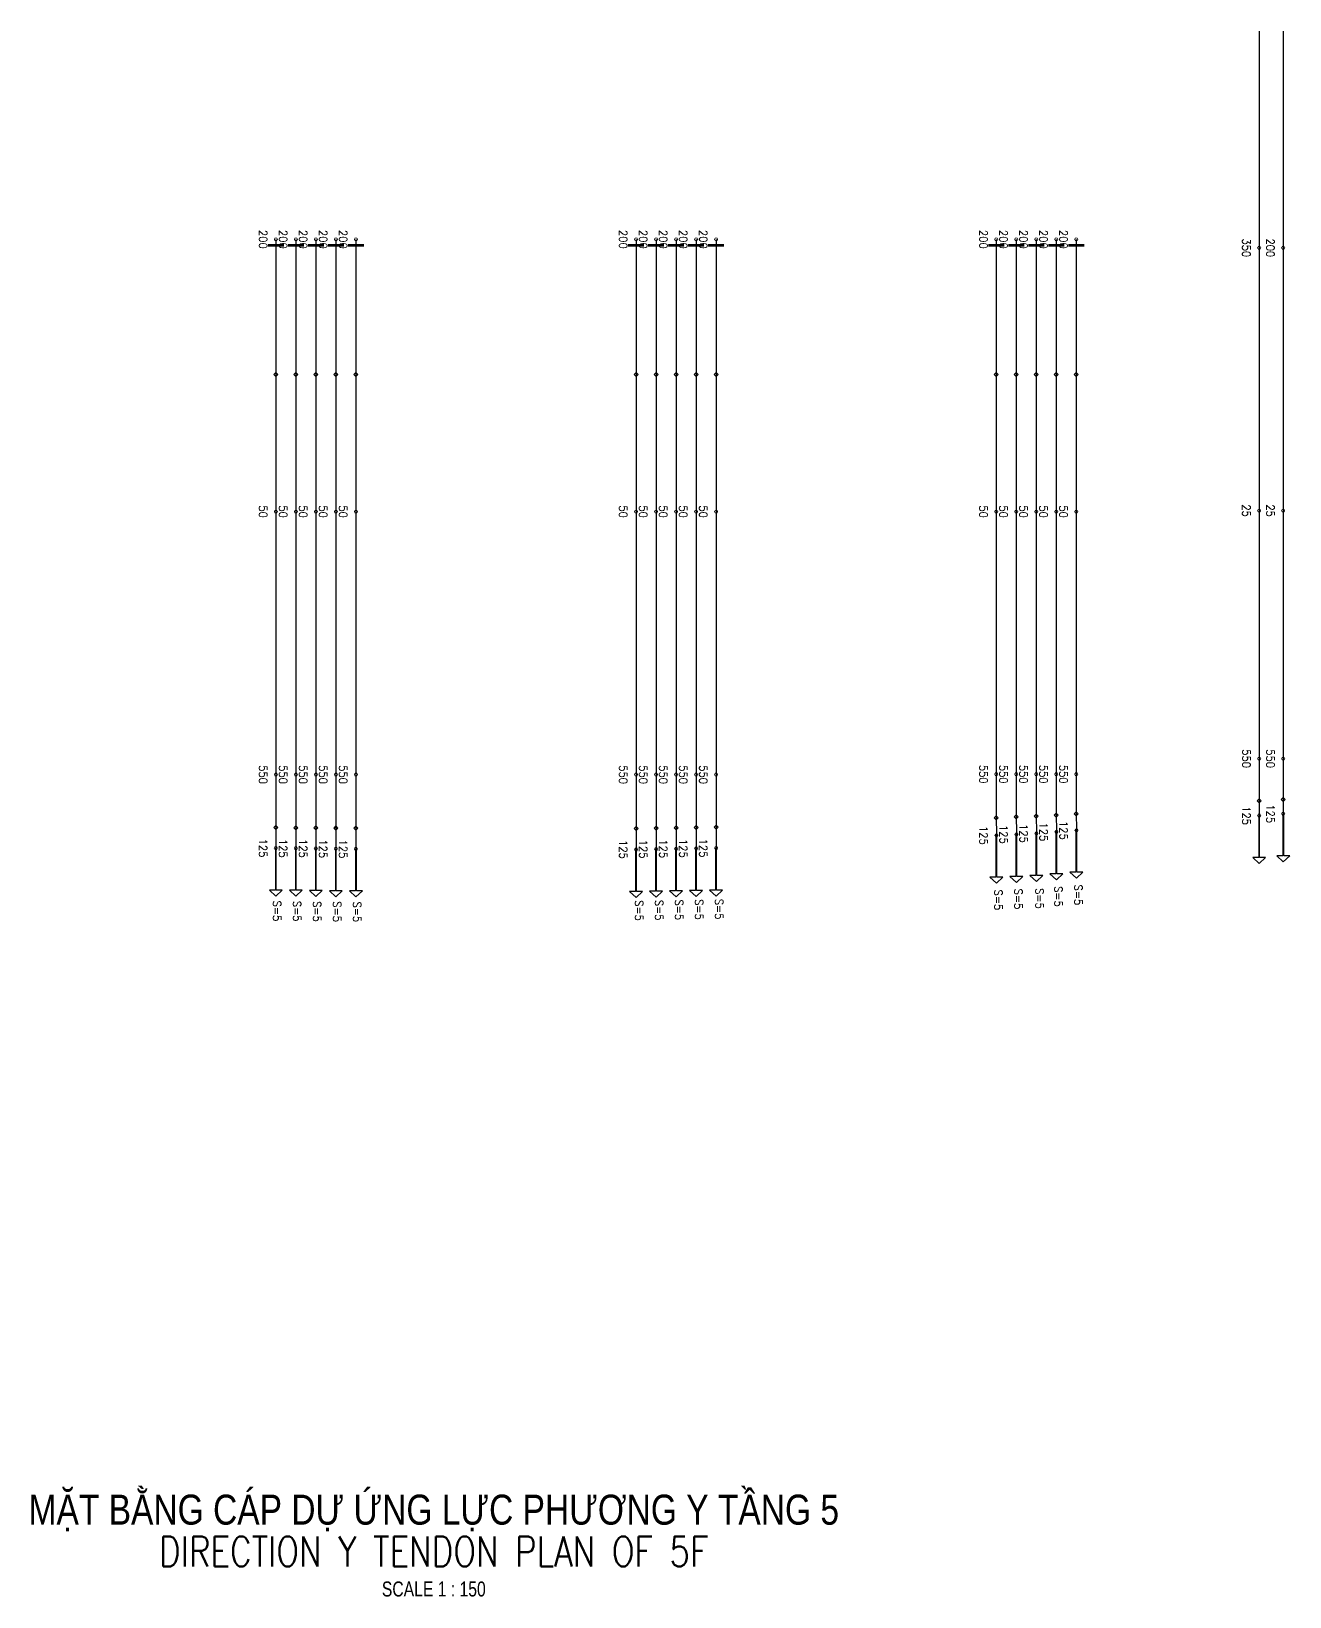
# Model space of a CAD drawing. Header units: millimetres. Extents: x -109376 to 505271, y -20580 to 113678.
# Drawn here: x 434940 to 466385, y 18374 to 57500 of the extents above; entities that cross this region are included whole.
import ezdxf
from ezdxf.enums import TextEntityAlignment as Align

# ---------------------------------------------------------------- set-up
doc = ezdxf.new("R2010")
doc.units = ezdxf.units.MM
doc.layers.add('Current_plane_Tendon', color=7, linetype='Continuous', true_color=0xab0000)
for name, color, linetype, lineweight in [('NDC_S_ANNO', 7, 'Continuous', 20), ('NDC_S_ENG TITLE', 3, 'Continuous', 20), ('NDC_S_TEXT SYMBOL', 7, 'Continuous', 20), ('NDC_S_VN TITLE', 6, 'Continuous', 35)]:
    doc.layers.add(name, color=color, linetype=linetype, lineweight=lineweight)
doc.styles.add('NDC_ANNO', font='', dxfattribs={"width": 0.8})
doc.styles.add('NDC_EN TXT', font='romans.shx', dxfattribs={"width": 0.8})
doc.styles.add('NDC_VIE TXT', font='arial.ttf', dxfattribs={"width": 0.8})
doc.styles.get("Standard").update_dxf_attribs({"font": 'arial.ttf'})
doc.styles.get('NDC_ANNO').set_extended_font_data('Dotum')

# ---------------------------------------------------------------- blocks, each defined once
blk = doc.blocks.new('Drawing name_symbol')
at = {"layer": 'NDC_S_ENG TITLE', "style": 'NDC_EN TXT', "width": 0.8}
blk.add_attdef('SECTDET1', text='', height=5, dxfattribs=at).set_placement((0, 1.01), align=Align.CENTER)
at = {"layer": 'NDC_S_TEXT SYMBOL', "lineweight": 25, "style": 'NDC_ANNO', "width": 0.8}
blk.add_attdef('SSCALE', text='', height=2.5, dxfattribs=at).set_placement((0, -4), align=Align.CENTER)
at = {"layer": 'NDC_S_VN TITLE', "style": 'NDC_VIE TXT', "width": 0.8}
blk.add_attdef('SECTDET2', text='', height=5, dxfattribs=at).set_placement((0, 7.97), align=Align.CENTER)
blk = doc.blocks.new('capY')
at = {"layer": 'Current_plane_Tendon', "color": 14, "linetype": 'Continuous', "true_color": 0xab0000, "elevation": -200}
for points in [[(18700, -24250, 60, 60, 0), (18300, -24250, 60, 60, 0)], [(19200, -24250, 60, 60, 0), (18800, -24250, 60, 60, 0)], [(19700, -24250, 60, 60, 0), (19300, -24250, 60, 60, 0)], [(20200, -24250, 60, 60, 0), (19800, -24250, 60, 60, 0)], [(20700, -24250, 60, 60, 0), (20300, -24250, 60, 60, 0)], [(27700, -24250, 60, 60, 0), (27300, -24250, 60, 60, 0)], [(28200, -24250, 60, 60, 0), (27800, -24250, 60, 60, 0)], [(28700, -24250, 60, 60, 0), (28300, -24250, 60, 60, 0)], [(29200, -24250, 60, 60, 0), (28800, -24250, 60, 60, 0)], [(29700, -24250, 60, 60, 0), (29300, -24250, 60, 60, 0)], [(36700, -24250, 60, 60, 0), (36300, -24250, 60, 60, 0)], [(37200, -24250, 60, 60, 0), (36800, -24250, 60, 60, 0)], [(37700, -24250, 60, 60, 0), (37300, -24250, 60, 60, 0)], [(38200, -24250, 60, 60, 0), (37800, -24250, 60, 60, 0)], [(38700, -24250, 60, 60, 0), (38300, -24250, 60, 60, 0)]]:
    blk.add_lwpolyline(points, format="xyseb", dxfattribs=at)
at = {"layer": 'Current_plane_Tendon', "color": 14, "linetype": 'Continuous', "true_color": 0xab0000}
for points, elevation in [([(18540, -24100, 20, 20, 0), (18520, -24065, 20, 20, 0), (18480, -24065, 20, 20, 0), (18460, -24100, 20, 20, 0), (18480, -24135, 20, 20, 0), (18520, -24135, 20, 20, 0)], -200), ([(19040, -24100, 20, 20, 0), (19020, -24065, 20, 20, 0), (18980, -24065, 20, 20, 0), (18960, -24100, 20, 20, 0), (18980, -24135, 20, 20, 0), (19020, -24135, 20, 20, 0)], -200), ([(19540, -24100, 20, 20, 0), (19520, -24065, 20, 20, 0), (19480, -24065, 20, 20, 0), (19460, -24100, 20, 20, 0), (19480, -24135, 20, 20, 0), (19520, -24135, 20, 20, 0)], -200), ([(20040, -24100, 20, 20, 0), (20020, -24065, 20, 20, 0), (19980, -24065, 20, 20, 0), (19960, -24100, 20, 20, 0), (19980, -24135, 20, 20, 0), (20020, -24135, 20, 20, 0)], -200), ([(20540, -24100, 20, 20, 0), (20520, -24065, 20, 20, 0), (20480, -24065, 20, 20, 0), (20460, -24100, 20, 20, 0), (20480, -24135, 20, 20, 0), (20520, -24135, 20, 20, 0)], -200), ([(27540, -24100, 20, 20, 0), (27520, -24065, 20, 20, 0), (27480, -24065, 20, 20, 0), (27460, -24100, 20, 20, 0), (27480, -24135, 20, 20, 0), (27520, -24135, 20, 20, 0)], -200), ([(28040, -24100, 20, 20, 0), (28020, -24065, 20, 20, 0), (27980, -24065, 20, 20, 0), (27960, -24100, 20, 20, 0), (27980, -24135, 20, 20, 0), (28020, -24135, 20, 20, 0)], -200), ([(28540, -24100, 20, 20, 0), (28520, -24065, 20, 20, 0), (28480, -24065, 20, 20, 0), (28460, -24100, 20, 20, 0), (28480, -24135, 20, 20, 0), (28520, -24135, 20, 20, 0)], -200), ([(29040, -24100, 20, 20, 0), (29020, -24065, 20, 20, 0), (28980, -24065, 20, 20, 0), (28960, -24100, 20, 20, 0), (28980, -24135, 20, 20, 0), (29020, -24135, 20, 20, 0)], -200), ([(29540, -24100, 20, 20, 0), (29520, -24065, 20, 20, 0), (29480, -24065, 20, 20, 0), (29460, -24100, 20, 20, 0), (29480, -24135, 20, 20, 0), (29520, -24135, 20, 20, 0)], -200), ([(36540, -24100, 20, 20, 0), (36520, -24065, 20, 20, 0), (36480, -24065, 20, 20, 0), (36460, -24100, 20, 20, 0), (36480, -24135, 20, 20, 0), (36520, -24135, 20, 20, 0)], -200), ([(37040, -24100, 20, 20, 0), (37020, -24065, 20, 20, 0), (36980, -24065, 20, 20, 0), (36960, -24100, 20, 20, 0), (36980, -24135, 20, 20, 0), (37020, -24135, 20, 20, 0)], -200), ([(37540, -24100, 20, 20, 0), (37520, -24065, 20, 20, 0), (37480, -24065, 20, 20, 0), (37460, -24100, 20, 20, 0), (37480, -24135, 20, 20, 0), (37520, -24135, 20, 20, 0)], -200), ([(38040, -24100, 20, 20, 0), (38020, -24065, 20, 20, 0), (37980, -24065, 20, 20, 0), (37960, -24100, 20, 20, 0), (37980, -24135, 20, 20, 0), (38020, -24135, 20, 20, 0)], -200), ([(38540, -24100, 20, 20, 0), (38520, -24065, 20, 20, 0), (38480, -24065, 20, 20, 0), (38460, -24100, 20, 20, 0), (38480, -24135, 20, 20, 0), (38520, -24135, 20, 20, 0)], -200), ([(43110, -24312, 20, 20, 0), (43090, -24278, 20, 20, 0), (43050, -24278, 20, 20, 0), (43030, -24312, 20, 20, 0), (43050, -24347, 20, 20, 0), (43090, -24347, 20, 20, 0)], -50), ([(43710, -24312, 20, 20, 0), (43690, -24278, 20, 20, 0), (43650, -24278, 20, 20, 0), (43630, -24312, 20, 20, 0), (43650, -24347, 20, 20, 0), (43690, -24347, 20, 20, 0)], -50), ([(18540, -30906, 20, 20, 0), (18520, -30871, 20, 20, 0), (18480, -30871, 20, 20, 0), (18460, -30906, 20, 20, 0), (18480, -30940, 20, 20, 0), (18520, -30940, 20, 20, 0)], -350), ([(19040, -30906, 20, 20, 0), (19020, -30871, 20, 20, 0), (18980, -30871, 20, 20, 0), (18960, -30906, 20, 20, 0), (18980, -30940, 20, 20, 0), (19020, -30940, 20, 20, 0)], -350), ([(19540, -30906, 20, 20, 0), (19520, -30871, 20, 20, 0), (19480, -30871, 20, 20, 0), (19460, -30906, 20, 20, 0), (19480, -30940, 20, 20, 0), (19520, -30940, 20, 20, 0)], -350), ([(20040, -30906, 20, 20, 0), (20020, -30871, 20, 20, 0), (19980, -30871, 20, 20, 0), (19960, -30906, 20, 20, 0), (19980, -30940, 20, 20, 0), (20020, -30940, 20, 20, 0)], -350), ([(20540, -30906, 20, 20, 0), (20520, -30871, 20, 20, 0), (20480, -30871, 20, 20, 0), (20460, -30906, 20, 20, 0), (20480, -30940, 20, 20, 0), (20520, -30940, 20, 20, 0)], -350), ([(27540, -30906, 20, 20, 0), (27520, -30871, 20, 20, 0), (27480, -30871, 20, 20, 0), (27460, -30906, 20, 20, 0), (27480, -30940, 20, 20, 0), (27520, -30940, 20, 20, 0)], -350), ([(28040, -30906, 20, 20, 0), (28020, -30871, 20, 20, 0), (27980, -30871, 20, 20, 0), (27960, -30906, 20, 20, 0), (27980, -30940, 20, 20, 0), (28020, -30940, 20, 20, 0)], -350), ([(28540, -30906, 20, 20, 0), (28520, -30871, 20, 20, 0), (28480, -30871, 20, 20, 0), (28460, -30906, 20, 20, 0), (28480, -30940, 20, 20, 0), (28520, -30940, 20, 20, 0)], -350), ([(29040, -30906, 20, 20, 0), (29020, -30871, 20, 20, 0), (28980, -30871, 20, 20, 0), (28960, -30906, 20, 20, 0), (28980, -30940, 20, 20, 0), (29020, -30940, 20, 20, 0)], -350), ([(29540, -30906, 20, 20, 0), (29520, -30871, 20, 20, 0), (29480, -30871, 20, 20, 0), (29460, -30906, 20, 20, 0), (29480, -30940, 20, 20, 0), (29520, -30940, 20, 20, 0)], -350), ([(36540, -30906, 20, 20, 0), (36520, -30871, 20, 20, 0), (36480, -30871, 20, 20, 0), (36460, -30906, 20, 20, 0), (36480, -30940, 20, 20, 0), (36520, -30940, 20, 20, 0)], -350), ([(37040, -30906, 20, 20, 0), (37020, -30871, 20, 20, 0), (36980, -30871, 20, 20, 0), (36960, -30906, 20, 20, 0), (36980, -30940, 20, 20, 0), (37020, -30940, 20, 20, 0)], -350), ([(37540, -30906, 20, 20, 0), (37520, -30871, 20, 20, 0), (37480, -30871, 20, 20, 0), (37460, -30906, 20, 20, 0), (37480, -30940, 20, 20, 0), (37520, -30940, 20, 20, 0)], -350), ([(38040, -30906, 20, 20, 0), (38020, -30871, 20, 20, 0), (37980, -30871, 20, 20, 0), (37960, -30906, 20, 20, 0), (37980, -30940, 20, 20, 0), (38020, -30940, 20, 20, 0)], -350), ([(38540, -30906, 20, 20, 0), (38520, -30871, 20, 20, 0), (38480, -30871, 20, 20, 0), (38460, -30906, 20, 20, 0), (38480, -30940, 20, 20, 0), (38520, -30940, 20, 20, 0)], -350), ([(43110, -30880, 20, 20, 0), (43090, -30846, 20, 20, 0), (43050, -30846, 20, 20, 0), (43030, -30880, 20, 20, 0), (43050, -30915, 20, 20, 0), (43090, -30915, 20, 20, 0)], -225), ([(43710, -30880, 20, 20, 0), (43690, -30846, 20, 20, 0), (43650, -30846, 20, 20, 0), (43630, -30880, 20, 20, 0), (43650, -30915, 20, 20, 0), (43690, -30915, 20, 20, 0)], -225), ([(43111, -37079, 20, 20, 0), (43091, -37045, 20, 20, 0), (43051, -37045, 20, 20, 0), (43031, -37079, 20, 20, 0), (43051, -37114, 20, 20, 0), (43091, -37114, 20, 20, 0)], -16), ([(43711, -37079, 20, 20, 0), (43691, -37045, 20, 20, 0), (43651, -37045, 20, 20, 0), (43631, -37079, 20, 20, 0), (43651, -37114, 20, 20, 0), (43691, -37114, 20, 20, 0)], -16), ([(18540, -37477, 20, 20, 0), (18520, -37443, 20, 20, 0), (18480, -37443, 20, 20, 0), (18460, -37477, 20, 20, 0), (18480, -37512, 20, 20, 0), (18520, -37512, 20, 20, 0)], 75), ([(19040, -37477, 20, 20, 0), (19020, -37443, 20, 20, 0), (18980, -37443, 20, 20, 0), (18960, -37477, 20, 20, 0), (18980, -37512, 20, 20, 0), (19020, -37512, 20, 20, 0)], 75), ([(19540, -37477, 20, 20, 0), (19520, -37443, 20, 20, 0), (19480, -37443, 20, 20, 0), (19460, -37477, 20, 20, 0), (19480, -37512, 20, 20, 0), (19520, -37512, 20, 20, 0)], 75), ([(20040, -37477, 20, 20, 0), (20020, -37443, 20, 20, 0), (19980, -37443, 20, 20, 0), (19960, -37477, 20, 20, 0), (19980, -37512, 20, 20, 0), (20020, -37512, 20, 20, 0)], 75), ([(20540, -37477, 20, 20, 0), (20520, -37443, 20, 20, 0), (20480, -37443, 20, 20, 0), (20460, -37477, 20, 20, 0), (20480, -37512, 20, 20, 0), (20520, -37512, 20, 20, 0)], 75), ([(27540, -37478, 20, 20, 0), (27520, -37443, 20, 20, 0), (27480, -37443, 20, 20, 0), (27460, -37478, 20, 20, 0), (27480, -37512, 20, 20, 0), (27520, -37512, 20, 20, 0)], 75), ([(28040, -37478, 20, 20, 0), (28020, -37443, 20, 20, 0), (27980, -37443, 20, 20, 0), (27960, -37478, 20, 20, 0), (27980, -37512, 20, 20, 0), (28020, -37512, 20, 20, 0)], 75), ([(28540, -37478, 20, 20, 0), (28520, -37443, 20, 20, 0), (28480, -37443, 20, 20, 0), (28460, -37478, 20, 20, 0), (28480, -37512, 20, 20, 0), (28520, -37512, 20, 20, 0)], 75), ([(29040, -37478, 20, 20, 0), (29020, -37443, 20, 20, 0), (28980, -37443, 20, 20, 0), (28960, -37478, 20, 20, 0), (28980, -37512, 20, 20, 0), (29020, -37512, 20, 20, 0)], 75), ([(29540, -37478, 20, 20, 0), (29520, -37443, 20, 20, 0), (29480, -37443, 20, 20, 0), (29460, -37478, 20, 20, 0), (29480, -37512, 20, 20, 0), (29520, -37512, 20, 20, 0)], 75), ([(36540, -37468, 20, 20, 0), (36520, -37433, 20, 20, 0), (36480, -37433, 20, 20, 0), (36460, -37468, 20, 20, 0), (36480, -37503, 20, 20, 0), (36520, -37503, 20, 20, 0)], 75), ([(37040, -37468, 20, 20, 0), (37020, -37433, 20, 20, 0), (36980, -37433, 20, 20, 0), (36960, -37468, 20, 20, 0), (36980, -37503, 20, 20, 0), (37020, -37503, 20, 20, 0)], 75), ([(37540, -37468, 20, 20, 0), (37520, -37433, 20, 20, 0), (37480, -37433, 20, 20, 0), (37460, -37468, 20, 20, 0), (37480, -37503, 20, 20, 0), (37520, -37503, 20, 20, 0)], 75), ([(38040, -37468, 20, 20, 0), (38020, -37433, 20, 20, 0), (37980, -37433, 20, 20, 0), (37960, -37468, 20, 20, 0), (37980, -37503, 20, 20, 0), (38020, -37503, 20, 20, 0)], 75), ([(38540, -37468, 20, 20, 0), (38520, -37433, 20, 20, 0), (38480, -37433, 20, 20, 0), (38460, -37468, 20, 20, 0), (38480, -37503, 20, 20, 0), (38520, -37503, 20, 20, 0)], 75), ([(43111, -38502, 20, 20, 0), (43091, -38468, 20, 20, 0), (43051, -38468, 20, 20, 0), (43031, -38502, 20, 20, 0), (43051, -38537, 20, 20, 0), (43091, -38537, 20, 20, 0)], -91), ([(43711, -38456, 20, 20, 0), (43691, -38421, 20, 20, 0), (43651, -38421, 20, 20, 0), (43631, -38456, 20, 20, 0), (43651, -38491, 20, 20, 0), (43691, -38491, 20, 20, 0)], -91)]:
    blk.add_lwpolyline(points, format="xyseb", close=True, dxfattribs=dict(at, elevation=elevation))
for points in [[(18550, -27478), (18500, -27428), (18450, -27478), (18500, -27528), (18550, -27478)], [(19050, -27478), (19000, -27428), (18950, -27478), (19000, -27528), (19050, -27478)], [(19550, -27478), (19500, -27428), (19450, -27478), (19500, -27528), (19550, -27478)], [(20050, -27478), (20000, -27428), (19950, -27478), (20000, -27528), (20050, -27478)], [(20550, -27478), (20500, -27428), (20450, -27478), (20500, -27528), (20550, -27478)], [(27550, -27478), (27500, -27428), (27450, -27478), (27500, -27528), (27550, -27478)], [(28050, -27478), (28000, -27428), (27950, -27478), (28000, -27528), (28050, -27478)], [(28550, -27478), (28500, -27428), (28450, -27478), (28500, -27528), (28550, -27478)], [(29050, -27478), (29000, -27428), (28950, -27478), (29000, -27528), (29050, -27478)], [(29550, -27478), (29500, -27428), (29450, -27478), (29500, -27528), (29550, -27478)], [(36550, -27478), (36500, -27428), (36450, -27478), (36500, -27528), (36550, -27478)], [(37050, -27478), (37000, -27428), (36950, -27478), (37000, -27528), (37050, -27478)], [(37550, -27478), (37500, -27428), (37450, -27478), (37500, -27528), (37550, -27478)], [(38050, -27478), (38000, -27428), (37950, -27478), (38000, -27528), (38050, -27478)], [(38550, -27478), (38500, -27428), (38450, -27478), (38500, -27528), (38550, -27478)], [(36493, -38996), (36493, -40046), (36343, -40046), (36505, -40196), (36667, -40046), (36517, -40046), (36517, -38996)], [(36993, -38972), (36993, -40022), (36843, -40022), (37005, -40172), (37167, -40022), (37017, -40022), (37017, -38972)], [(37493, -38949), (37492, -39999), (37342, -39999), (37504, -40149), (37666, -39999), (37516, -39999), (37517, -38949)], [(37993, -38910), (37993, -39960), (37843, -39960), (38005, -40110), (38167, -39960), (38017, -39960), (38017, -38910)], [(38493, -38871), (38493, -39921), (38343, -39921), (38505, -40071), (38667, -39921), (38517, -39921), (38517, -38871)], [(18486, -39314), (18486, -40364), (18336, -40364), (18498, -40514), (18660, -40364), (18510, -40364), (18510, -39314)], [(18986, -39320), (18986, -40370), (18836, -40370), (18998, -40520), (19160, -40370), (19010, -40370), (19010, -39320)], [(19486, -39325), (19486, -40375), (19336, -40375), (19498, -40525), (19660, -40375), (19510, -40375), (19510, -39325)], [(19986, -39330), (19986, -40380), (19836, -40380), (19998, -40530), (20160, -40380), (20010, -40380), (20010, -39330)], [(20486, -39336), (20486, -40386), (20336, -40386), (20498, -40536), (20660, -40386), (20510, -40386), (20510, -39336)], [(27489, -39350), (27489, -40400), (27339, -40400), (27501, -40550), (27663, -40400), (27513, -40400), (27513, -39350)], [(27989, -39341), (27989, -40391), (27839, -40391), (28001, -40541), (28163, -40391), (28013, -40391), (28013, -39341)], [(28489, -39332), (28489, -40382), (28339, -40382), (28501, -40532), (28663, -40382), (28513, -40382), (28513, -39332)], [(28989, -39323), (28989, -40373), (28839, -40373), (29001, -40523), (29163, -40373), (29013, -40373), (29013, -39323)], [(29489, -39314), (29489, -40364), (29339, -40364), (29501, -40514), (29663, -40364), (29513, -40364), (29513, -39314)]]:
    blk.add_lwpolyline(points, close=True, dxfattribs=at)
for points, elevation in [([(43121, -38131), (43071, -38081), (43021, -38131), (43071, -38181), (43121, -38131)], 34), ([(43721, -38097), (43671, -38047), (43621, -38097), (43671, -38147), (43721, -38097)], 34), ([(36550, -38556), (36500, -38506), (36450, -38556), (36500, -38606), (36550, -38556)], 125), ([(37050, -38538), (37000, -38488), (36950, -38538), (37000, -38588), (37050, -38538)], 125), ([(37550, -38520), (37500, -38470), (37450, -38520), (37500, -38570), (37550, -38520)], 125), ([(38050, -38491), (38000, -38441), (37950, -38491), (38000, -38541), (38050, -38491)], 125), ([(38550, -38462), (38500, -38412), (38450, -38462), (38500, -38512), (38550, -38462)], 125), ([(43059, -38502), (43059, -39552), (42909, -39552), (43071, -39702), (43233, -39552), (43083, -39552), (43083, -38502)], -91), ([(43659, -38456), (43659, -39506), (43509, -39506), (43671, -39656), (43833, -39506), (43683, -39506), (43683, -38456)], -91), ([(18550, -38801), (18500, -38751), (18450, -38801), (18500, -38851), (18550, -38801)], 125), ([(19050, -38805), (19000, -38755), (18950, -38805), (19000, -38855), (19050, -38805)], 125), ([(19550, -38809), (19500, -38759), (19450, -38809), (19500, -38859), (19550, -38809)], 125), ([(20050, -38813), (20000, -38763), (19950, -38813), (20000, -38863), (20050, -38813)], 125), ([(20550, -38817), (20500, -38767), (20450, -38817), (20500, -38867), (20550, -38817)], 125), ([(27550, -38822), (27500, -38772), (27450, -38822), (27500, -38872), (27550, -38822)], 125), ([(28050, -38815), (28000, -38765), (27950, -38815), (28000, -38865), (28050, -38815)], 125), ([(28550, -38809), (28500, -38759), (28450, -38809), (28500, -38859), (28550, -38809)], 125), ([(29050, -38802), (29000, -38752), (28950, -38802), (29000, -38852), (29050, -38802)], 125), ([(29550, -38795), (29500, -38745), (29450, -38795), (29500, -38845), (29550, -38795)], 125)]:
    blk.add_lwpolyline(points, close=True, dxfattribs=dict(at, elevation=elevation))
for points in [[(36545, -38996, 20, 20, 0), (36525, -38962, 20, 20, 0), (36485, -38962, 20, 20, 0), (36465, -38996, 20, 20, 0), (36485, -39031, 20, 20, 0), (36525, -39031, 20, 20, 0)], [(37045, -38972, 20, 20, 0), (37025, -38938, 20, 20, 0), (36985, -38938, 20, 20, 0), (36965, -38972, 20, 20, 0), (36985, -39007, 20, 20, 0), (37025, -39007, 20, 20, 0)], [(37545, -38949, 20, 20, 0), (37525, -38914, 20, 20, 0), (37485, -38914, 20, 20, 0), (37465, -38949, 20, 20, 0), (37485, -38983, 20, 20, 0), (37525, -38983, 20, 20, 0)], [(38045, -38910, 20, 20, 0), (38025, -38875, 20, 20, 0), (37985, -38875, 20, 20, 0), (37965, -38910, 20, 20, 0), (37985, -38945, 20, 20, 0), (38025, -38945, 20, 20, 0)], [(38545, -38871, 20, 20, 0), (38525, -38837, 20, 20, 0), (38485, -38837, 20, 20, 0), (38465, -38871, 20, 20, 0), (38485, -38906, 20, 20, 0), (38525, -38906, 20, 20, 0)], [(18538, -39314, 20, 20, 0), (18518, -39280, 20, 20, 0), (18478, -39280, 20, 20, 0), (18458, -39314, 20, 20, 0), (18478, -39349, 20, 20, 0), (18518, -39349, 20, 20, 0)], [(19038, -39320, 20, 20, 0), (19018, -39285, 20, 20, 0), (18978, -39285, 20, 20, 0), (18958, -39320, 20, 20, 0), (18978, -39354, 20, 20, 0), (19018, -39354, 20, 20, 0)], [(19538, -39325, 20, 20, 0), (19518, -39290, 20, 20, 0), (19478, -39290, 20, 20, 0), (19458, -39325, 20, 20, 0), (19478, -39360, 20, 20, 0), (19518, -39360, 20, 20, 0)], [(20038, -39330, 20, 20, 0), (20018, -39296, 20, 20, 0), (19978, -39296, 20, 20, 0), (19958, -39330, 20, 20, 0), (19978, -39365, 20, 20, 0), (20018, -39365, 20, 20, 0)], [(20538, -39336, 20, 20, 0), (20518, -39301, 20, 20, 0), (20478, -39301, 20, 20, 0), (20458, -39336, 20, 20, 0), (20478, -39370, 20, 20, 0), (20518, -39370, 20, 20, 0)], [(27541, -39350, 20, 20, 0), (27521, -39316, 20, 20, 0), (27481, -39316, 20, 20, 0), (27461, -39350, 20, 20, 0), (27481, -39385, 20, 20, 0), (27521, -39385, 20, 20, 0)], [(28041, -39341, 20, 20, 0), (28021, -39307, 20, 20, 0), (27981, -39307, 20, 20, 0), (27961, -39341, 20, 20, 0), (27981, -39376, 20, 20, 0), (28021, -39376, 20, 20, 0)], [(28541, -39332, 20, 20, 0), (28521, -39298, 20, 20, 0), (28481, -39298, 20, 20, 0), (28461, -39332, 20, 20, 0), (28481, -39367, 20, 20, 0), (28521, -39367, 20, 20, 0)], [(29041, -39323, 20, 20, 0), (29021, -39289, 20, 20, 0), (28981, -39289, 20, 20, 0), (28961, -39323, 20, 20, 0), (28981, -39358, 20, 20, 0), (29021, -39358, 20, 20, 0)], [(29541, -39314, 20, 20, 0), (29521, -39279, 20, 20, 0), (29481, -39279, 20, 20, 0), (29461, -39314, 20, 20, 0), (29481, -39349, 20, 20, 0), (29521, -39349, 20, 20, 0)]]:
    blk.add_lwpolyline(points, format="xyseb", close=True, dxfattribs=at)
for points in [[(43070, -18900, -343), (43070, -19119, -341), (43070, -19861, -312), (43070, -20603, -266), (43070, -21345, -200), (43070, -22087, -134), (43070, -22829, -88), (43070, -23571, -59), (43070, -24312, -50)], [(43670, -18900, -197), (43670, -19119, -195), (43670, -19861, -181), (43670, -20603, -158), (43670, -21345, -125), (43670, -22087, -92), (43670, -22829, -69), (43670, -23571, -55), (43670, -24312, -50)], [(18500, -24100, -200), (18500, -24907, -205), (18500, -25764, -219), (18500, -26621, -242), (18500, -27478, -275), (18500, -28335, -308), (18500, -29192, -331), (18500, -30049, -345), (18500, -30906, -350), (18500, -31763, -341), (18500, -32620, -312), (18500, -33477, -266), (18500, -34334, -200), (18500, -35191, -134), (18500, -36048, -88), (18500, -36905, -59), (18500, -37762, -50)], [(19000, -24100, -200), (19000, -24907, -205), (19000, -25764, -219), (19000, -26621, -242), (19000, -27478, -275), (19000, -28335, -308), (19000, -29192, -331), (19000, -30049, -345), (19000, -30906, -350), (19000, -31763, -341), (19000, -32620, -312), (19000, -33477, -266), (19000, -34334, -200), (19000, -35191, -134), (19000, -36048, -88), (19000, -36905, -59), (19000, -37762, -50)], [(19500, -24100, -200), (19500, -24907, -205), (19500, -25764, -219), (19500, -26621, -242), (19500, -27478, -275), (19500, -28335, -308), (19500, -29192, -331), (19500, -30049, -345), (19500, -30906, -350), (19500, -31763, -341), (19500, -32620, -312), (19500, -33477, -266), (19500, -34334, -200), (19500, -35191, -134), (19500, -36048, -88), (19500, -36905, -59), (19500, -37762, -50)], [(20000, -24100, -200), (20000, -24907, -205), (20000, -25764, -219), (20000, -26621, -242), (20000, -27478, -275), (20000, -28335, -308), (20000, -29192, -331), (20000, -30049, -345), (20000, -30906, -350), (20000, -31763, -341), (20000, -32620, -312), (20000, -33477, -266), (20000, -34334, -200), (20000, -35191, -134), (20000, -36048, -88), (20000, -36905, -59), (20000, -37762, -50)], [(20500, -24100, -200), (20500, -24907, -205), (20500, -25764, -219), (20500, -26621, -242), (20500, -27478, -275), (20500, -28335, -308), (20500, -29192, -331), (20500, -30049, -345), (20500, -30906, -350), (20500, -31763, -341), (20500, -32620, -312), (20500, -33477, -266), (20500, -34334, -200), (20500, -35191, -134), (20500, -36048, -88), (20500, -36905, -59), (20500, -37762, -50)], [(27500, -24100, -200), (27500, -24907, -205), (27500, -25764, -219), (27500, -26621, -242), (27500, -27478, -275), (27500, -28335, -308), (27500, -29192, -331), (27500, -30049, -345), (27500, -30906, -350), (27500, -31763, -341), (27500, -32620, -312), (27500, -33477, -266), (27500, -34334, -200), (27500, -35191, -134), (27500, -36048, -88), (27500, -36905, -59), (27500, -37762, -50)], [(28000, -24100, -200), (28000, -24907, -205), (28000, -25764, -219), (28000, -26621, -242), (28000, -27478, -275), (28000, -28335, -308), (28000, -29192, -331), (28000, -30049, -345), (28000, -30906, -350), (28000, -31763, -341), (28000, -32620, -312), (28000, -33477, -266), (28000, -34334, -200), (28000, -35191, -134), (28000, -36048, -88), (28000, -36905, -59), (28000, -37762, -50)], [(28500, -24100, -200), (28500, -24907, -205), (28500, -25764, -219), (28500, -26621, -242), (28500, -27478, -275), (28500, -28335, -308), (28500, -29192, -331), (28500, -30049, -345), (28500, -30906, -350), (28500, -31763, -341), (28500, -32620, -312), (28500, -33477, -266), (28500, -34334, -200), (28500, -35191, -134), (28500, -36048, -88), (28500, -36905, -59), (28500, -37762, -50)], [(29000, -24100, -200), (29000, -24907, -205), (29000, -25764, -219), (29000, -26621, -242), (29000, -27478, -275), (29000, -28335, -308), (29000, -29192, -331), (29000, -30049, -345), (29000, -30906, -350), (29000, -31763, -341), (29000, -32620, -312), (29000, -33477, -266), (29000, -34334, -200), (29000, -35191, -134), (29000, -36048, -88), (29000, -36905, -59), (29000, -37762, -50)], [(29500, -24100, -200), (29500, -24907, -205), (29500, -25764, -219), (29500, -26621, -242), (29500, -27478, -275), (29500, -28335, -308), (29500, -29192, -331), (29500, -30049, -345), (29500, -30906, -350), (29500, -31763, -341), (29500, -32620, -312), (29500, -33477, -266), (29500, -34334, -200), (29500, -35191, -134), (29500, -36048, -88), (29500, -36905, -59), (29500, -37762, -50)], [(36500, -24100, -200), (36500, -24907, -205), (36500, -25764, -219), (36500, -26621, -242), (36500, -27478, -275), (36500, -28335, -308), (36500, -29192, -331), (36500, -30049, -345), (36500, -30906, -350), (36500, -31763, -341), (36500, -32620, -312), (36500, -33477, -266), (36500, -34334, -200), (36500, -35191, -134), (36500, -36048, -88), (36500, -36905, -59), (36500, -37762, -50)], [(37000, -24100, -200), (37000, -24907, -205), (37000, -25764, -219), (37000, -26621, -242), (37000, -27478, -275), (37000, -28335, -308), (37000, -29192, -331), (37000, -30049, -345), (37000, -30906, -350), (37000, -31763, -341), (37000, -32620, -312), (37000, -33477, -266), (37000, -34334, -200), (37000, -35191, -134), (37000, -36048, -88), (37000, -36905, -59), (37000, -37762, -50)], [(37500, -24100, -200), (37500, -24907, -205), (37500, -25764, -219), (37500, -26621, -242), (37500, -27478, -275), (37500, -28335, -308), (37500, -29192, -331), (37500, -30049, -345), (37500, -30906, -350), (37500, -31763, -341), (37500, -32620, -312), (37500, -33477, -266), (37500, -34334, -200), (37500, -35191, -134), (37500, -36048, -88), (37500, -36905, -59), (37500, -37762, -50)], [(38000, -24100, -200), (38000, -24907, -205), (38000, -25764, -219), (38000, -26621, -242), (38000, -27478, -275), (38000, -28335, -308), (38000, -29192, -331), (38000, -30049, -345), (38000, -30906, -350), (38000, -31763, -341), (38000, -32620, -312), (38000, -33477, -266), (38000, -34334, -200), (38000, -35191, -134), (38000, -36048, -88), (38000, -36905, -59), (38000, -37762, -50)], [(38500, -24100, -200), (38500, -24907, -205), (38500, -25764, -219), (38500, -26621, -242), (38500, -27478, -275), (38500, -28335, -308), (38500, -29192, -331), (38500, -30049, -345), (38500, -30906, -350), (38500, -31763, -341), (38500, -32620, -312), (38500, -33477, -266), (38500, -34334, -200), (38500, -35191, -134), (38500, -36048, -88), (38500, -36905, -59), (38500, -37762, -50)], [(43070, -24312, -50), (43070, -25133, -55), (43070, -25954, -72), (43070, -26775, -99), (43070, -27596, -138), (43070, -28417, -176), (43070, -29238, -203), (43070, -30059, -220), (43070, -30880, -225), (43070, -31701, -220), (43070, -32522, -203), (43070, -33343, -176), (43070, -34164, -138), (43070, -34985, -99), (43070, -35806, -72), (43070, -36627, -55), (43070, -37448, -50)], [(43670, -24312, -50), (43670, -25133, -55), (43670, -25954, -72), (43670, -26775, -99), (43670, -27596, -138), (43670, -28417, -176), (43670, -29238, -203), (43670, -30059, -220), (43670, -30880, -225), (43670, -31701, -220), (43670, -32522, -203), (43670, -33343, -176), (43670, -34164, -138), (43670, -34985, -99), (43670, -35806, -72), (43670, -36627, -55), (43670, -37448, -50)], [(43070, -37079, -16), (43070, -37207, -16), (43070, -37334, -18), (43070, -37462, -21), (43071, -37589, -26), (43071, -37717, -31), (43071, -37845, -38), (43071, -37972, -46), (43071, -38100, -55), (43071, -38227, -66), (43071, -38375, 13), (43071, -38502, 0)], [(43670, -37079, -16), (43670, -37203, -16), (43670, -37326, -18), (43670, -37449, -21), (43671, -37573, -26), (43671, -37696, -31), (43671, -37819, -38), (43671, -37942, -46), (43671, -38066, -55), (43671, -38189, -66), (43671, -38333, 13), (43671, -38456, 0)], [(18500, -37477, 75), (18500, -37638, 74), (18500, -37798, 73), (18500, -37959, 69), (18500, -38119, 65), (18500, -38279, 60), (18500, -38440, 53), (18500, -38600, 45), (18500, -38761, 35), (18500, -38921, 25), (18498, -39154, 13), (18498, -39314, 0)], [(19000, -37477, 75), (19000, -37638, 74), (19000, -37799, 73), (19000, -37960, 69), (19000, -38121, 65), (19000, -38282, 60), (19000, -38443, 53), (19000, -38604, 45), (19000, -38764, 35), (19000, -38925, 25), (18998, -39159, 13), (18998, -39320, 0)], [(19500, -37477, 75), (19500, -37655, 74), (19500, -37832, 72), (19500, -38010, 68), (19500, -38187, 63), (19500, -38365, 56), (19500, -38542, 48), (19500, -38720, 38), (19500, -38897, 27), (19498, -39148, 14), (19498, -39325, 0)], [(20000, -37477, 75), (20000, -37639, 74), (20000, -37801, 73), (20000, -37963, 69), (20000, -38125, 65), (20000, -38287, 60), (20000, -38448, 53), (20000, -38610, 45), (20000, -38772, 35), (20000, -38934, 25), (19998, -39168, 13), (19998, -39330, 0)], [(20500, -37477, 75), (20500, -37640, 74), (20500, -37802, 73), (20500, -37964, 69), (20500, -38127, 65), (20500, -38289, 60), (20500, -38451, 53), (20500, -38614, 45), (20500, -38776, 35), (20500, -38938, 25), (20498, -39173, 13), (20498, -39336, 0)], [(27500, -37478, 75), (27500, -37641, 74), (27500, -37804, 73), (27500, -37967, 69), (27500, -38130, 65), (27500, -38293, 60), (27500, -38456, 53), (27500, -38619, 45), (27500, -38782, 35), (27500, -38945, 25), (27501, -39187, 13), (27501, -39350, 0)], [(28000, -37478, 75), (28000, -37656, 74), (28000, -37834, 72), (28000, -38013, 68), (28000, -38191, 63), (28000, -38369, 56), (28000, -38548, 48), (28000, -38726, 38), (28000, -38905, 27), (28001, -39163, 14), (28001, -39341, 0)], [(28500, -37478, 75), (28500, -37655, 74), (28500, -37832, 72), (28500, -38010, 68), (28500, -38187, 63), (28500, -38365, 56), (28500, -38542, 48), (28500, -38720, 38), (28500, -38897, 27), (28501, -39155, 14), (28501, -39332, 0)], [(29000, -37478, 75), (29000, -37638, 74), (29000, -37799, 73), (29000, -37959, 69), (29000, -38120, 65), (29000, -38280, 60), (29000, -38441, 53), (29000, -38601, 45), (29000, -38762, 35), (29000, -38922, 25), (29001, -39163, 13), (29001, -39323, 0)], [(29500, -37478, 75), (29500, -37653, 74), (29500, -37829, 72), (29500, -38005, 68), (29500, -38180, 63), (29500, -38356, 56), (29500, -38532, 48), (29500, -38707, 38), (29500, -38883, 27), (29500, -39059, 14), (29501, -39314, 0)], [(36500, -37468, 75), (36500, -37600, 74), (36500, -37732, 73), (36500, -37864, 69), (36500, -37996, 65), (36500, -38127, 60), (36500, -38259, 53), (36500, -38391, 45), (36500, -38523, 35), (36500, -38655, 25), (36505, -38864, 13), (36505, -38996, 0)], [(37000, -37468, 75), (37000, -37611, 74), (37000, -37753, 72), (37000, -37896, 68), (37000, -38039, 63), (37000, -38181, 56), (37000, -38324, 48), (37000, -38467, 38), (37000, -38609, 27), (37005, -38830, 14), (37005, -38972, 0)], [(37500, -37468, 75), (37500, -37596, 74), (37500, -37723, 73), (37500, -37851, 69), (37500, -37978, 65), (37500, -38106, 60), (37500, -38233, 53), (37500, -38361, 45), (37500, -38488, 35), (37500, -38616, 25), (37505, -38821, 13), (37505, -38949, 0)], [(38000, -37468, 75), (38000, -37592, 74), (38000, -37716, 73), (38000, -37840, 69), (38000, -37964, 65), (38000, -38088, 60), (38000, -38212, 53), (38000, -38336, 45), (38000, -38460, 35), (38000, -38584, 25), (38005, -38786, 13), (38005, -38910, 0)], [(38500, -37468, 75), (38500, -37589, 74), (38500, -37709, 73), (38500, -37830, 69), (38500, -37950, 65), (38500, -38071, 60), (38500, -38191, 53), (38500, -38312, 45), (38500, -38432, 35), (38500, -38553, 25), (38505, -38751, 13), (38505, -38871, 0)]]:
    blk.add_polyline3d(points, dxfattribs=at)
at = {"layer": 'Current_plane_Tendon', "color": 14, "linetype": 'Continuous', "true_color": 0xab0000, "char_height": 200, "attachment_point": 5}
for s, insert, rotation in [('\\FSTANDARD.shx;200', (18180, -24100, -200), 270), ('\\FSTANDARD.shx;200', (18680, -24100, -200), 270), ('\\FSTANDARD.shx;200', (19180, -24100, -200), 270), ('\\FSTANDARD.shx;200', (19680, -24100, -200), 270), ('\\FSTANDARD.shx;200', (20180, -24100, -200), 270), ('\\FSTANDARD.shx;200', (27180, -24100, -200), 270), ('\\FSTANDARD.shx;200', (27680, -24100, -200), 270), ('\\FSTANDARD.shx;200', (28180, -24100, -200), 270), ('\\FSTANDARD.shx;200', (28680, -24100, -200), 270), ('\\FSTANDARD.shx;200', (29180, -24100, -200), 270), ('\\FSTANDARD.shx;200', (36180, -24100, -200), 270), ('\\FSTANDARD.shx;200', (36680, -24100, -200), 270), ('\\FSTANDARD.shx;200', (37180, -24100, -200), 270), ('\\FSTANDARD.shx;200', (37680, -24100, -200), 270), ('\\FSTANDARD.shx;200', (38180, -24100, -200), 270), ('\\FSTANDARD.shx;350', (42750, -24312, -50), 270.0002), ('\\FSTANDARD.shx;200', (43350, -24312, -50), 270.0002), ('\\FSTANDARD.shx;50', (18180, -30906, -350), 270), ('\\FSTANDARD.shx;50', (18680, -30906, -350), 270), ('\\FSTANDARD.shx;50', (19180, -30906, -350), 270), ('\\FSTANDARD.shx;50', (19680, -30906, -350), 270), ('\\FSTANDARD.shx;50', (20180, -30906, -350), 270), ('\\FSTANDARD.shx;50', (27180, -30906, -350), 270), ('\\FSTANDARD.shx;50', (27680, -30906, -350), 270), ('\\FSTANDARD.shx;50', (28180, -30906, -350), 270), ('\\FSTANDARD.shx;50', (28680, -30906, -350), 270), ('\\FSTANDARD.shx;50', (29180, -30906, -350), 270), ('\\FSTANDARD.shx;50', (36180, -30906, -350), 270), ('\\FSTANDARD.shx;50', (36680, -30906, -350), 270), ('\\FSTANDARD.shx;50', (37180, -30906, -350), 270), ('\\FSTANDARD.shx;50', (37680, -30906, -350), 270), ('\\FSTANDARD.shx;50', (38180, -30906, -350), 270), ('\\FSTANDARD.shx;25', (42750, -30880, -225), 270.0002), ('\\FSTANDARD.shx;25', (43350, -30880, -225), 270.0002), ('\\FSTANDARD.shx;550', (42751, -37079, -16), 270.0014), ('\\FSTANDARD.shx;550', (43351, -37079, -16), 270.0014), ('\\FSTANDARD.shx;550', (18180, -37477, 75), 270), ('\\FSTANDARD.shx;550', (18680, -37477, 75), 270), ('\\FSTANDARD.shx;550', (19180, -37477, 75), 270), ('\\FSTANDARD.shx;550', (19680, -37477, 75), 270), ('\\FSTANDARD.shx;550', (20180, -37477, 75), 270), ('\\FSTANDARD.shx;550', (27180, -37478, 75), 270), ('\\FSTANDARD.shx;550', (27680, -37478, 75), 270), ('\\FSTANDARD.shx;550', (28180, -37478, 75), 270), ('\\FSTANDARD.shx;550', (28680, -37478, 75), 270), ('\\FSTANDARD.shx;550', (29180, -37478, 75), 270), ('\\FSTANDARD.shx;550', (36180, -37468, 75), 270), ('\\FSTANDARD.shx;550', (36680, -37468, 75), 270), ('\\FSTANDARD.shx;550', (37180, -37468, 75), 269.9913), ('\\FSTANDARD.shx;550', (37680, -37468, 75), 270), ('\\FSTANDARD.shx;550', (38180, -37468, 75), 270), ('\\FSTANDARD.shx;125', (42751, -38502), 270.0014), ('\\FSTANDARD.shx;125', (43351, -38456), 270.0014), ('\\FSTANDARD.shx;125', (37685, -38910), 270), ('\\FSTANDARD.shx;125', (38185, -38871), 270), ('\\FSTANDARD.shx;125', (36185, -38996), 270), ('\\FSTANDARD.shx;125', (36685, -38972), 270), ('\\FSTANDARD.shx;125', (37185, -38949), 269.9913), ('\\FSTANDARD.shx;125', (18178, -39314), 270), ('\\FSTANDARD.shx;125', (18678, -39320), 270), ('\\FSTANDARD.shx;125', (19178, -39325), 270), ('\\FSTANDARD.shx;125', (19678, -39330), 270), ('\\FSTANDARD.shx;125', (20178, -39336), 270), ('\\FSTANDARD.shx;125', (27181, -39350), 270), ('\\FSTANDARD.shx;125', (27681, -39341), 270), ('\\FSTANDARD.shx;125', (28181, -39332), 270), ('\\FSTANDARD.shx;125', (28681, -39323), 270), ('\\FSTANDARD.shx;125', (29181, -39314), 270), ('\\FSTANDARD.shx;\xa0S=5', (38053, -40476, 125), 270), ('\\FSTANDARD.shx;\xa0S=5', (38553, -40438, 125), 270), ('\\FSTANDARD.shx;\xa0S=5', (18528, -40839, 125), 270), ('\\FSTANDARD.shx;\xa0S=5', (19028, -40844, 125), 270), ('\\FSTANDARD.shx;\xa0S=5', (19528, -40850, 125), 270), ('\\FSTANDARD.shx;\xa0S=5', (20028, -40855, 125), 270), ('\\FSTANDARD.shx;\xa0S=5', (20528, -40860, 125), 270), ('\\FSTANDARD.shx;\xa0S=5', (27576, -40827, 125), 270), ('\\FSTANDARD.shx;\xa0S=5', (28076, -40818, 125), 270), ('\\FSTANDARD.shx;\xa0S=5', (28576, -40809, 125), 270), ('\\FSTANDARD.shx;\xa0S=5', (29076, -40800, 125), 270), ('\\FSTANDARD.shx;\xa0S=5', (29576, -40791, 125), 270), ('\\FSTANDARD.shx;\xa0S=5', (36553, -40563, 125), 270), ('\\FSTANDARD.shx;\xa0S=5', (37053, -40539, 125), 270), ('\\FSTANDARD.shx;\xa0S=5', (37584, -40526, 125), 269.9913)]:
    blk.add_mtext(s, dxfattribs=dict(at, insert=insert, rotation=rotation))

msp = doc.modelspace()

# ---------------------------------------------------------------- block references
at = {"layer": 'Current_plane_Tendon'}
msp.add_blockref('capY', (422551.9, 76400), dxfattribs=at)
at = {"layer": 'NDC_S_ANNO', "xscale": 150, "yscale": 150, "zscale": 150}
msp.add_blockref('Drawing name_symbol', (444997.8, 18979), dxfattribs=at).add_auto_attribs({'SECTDET1': 'DIRECTION Y TENDON PLAN OF 5F', 'SECTDET2': 'MẶT BẰNG CÁP DỰ ỨNG LỰC PHƯƠNG Y TẦNG 5', 'SSCALE': 'SCALE 1 : 150'})

doc.saveas('drawing.dxf')
